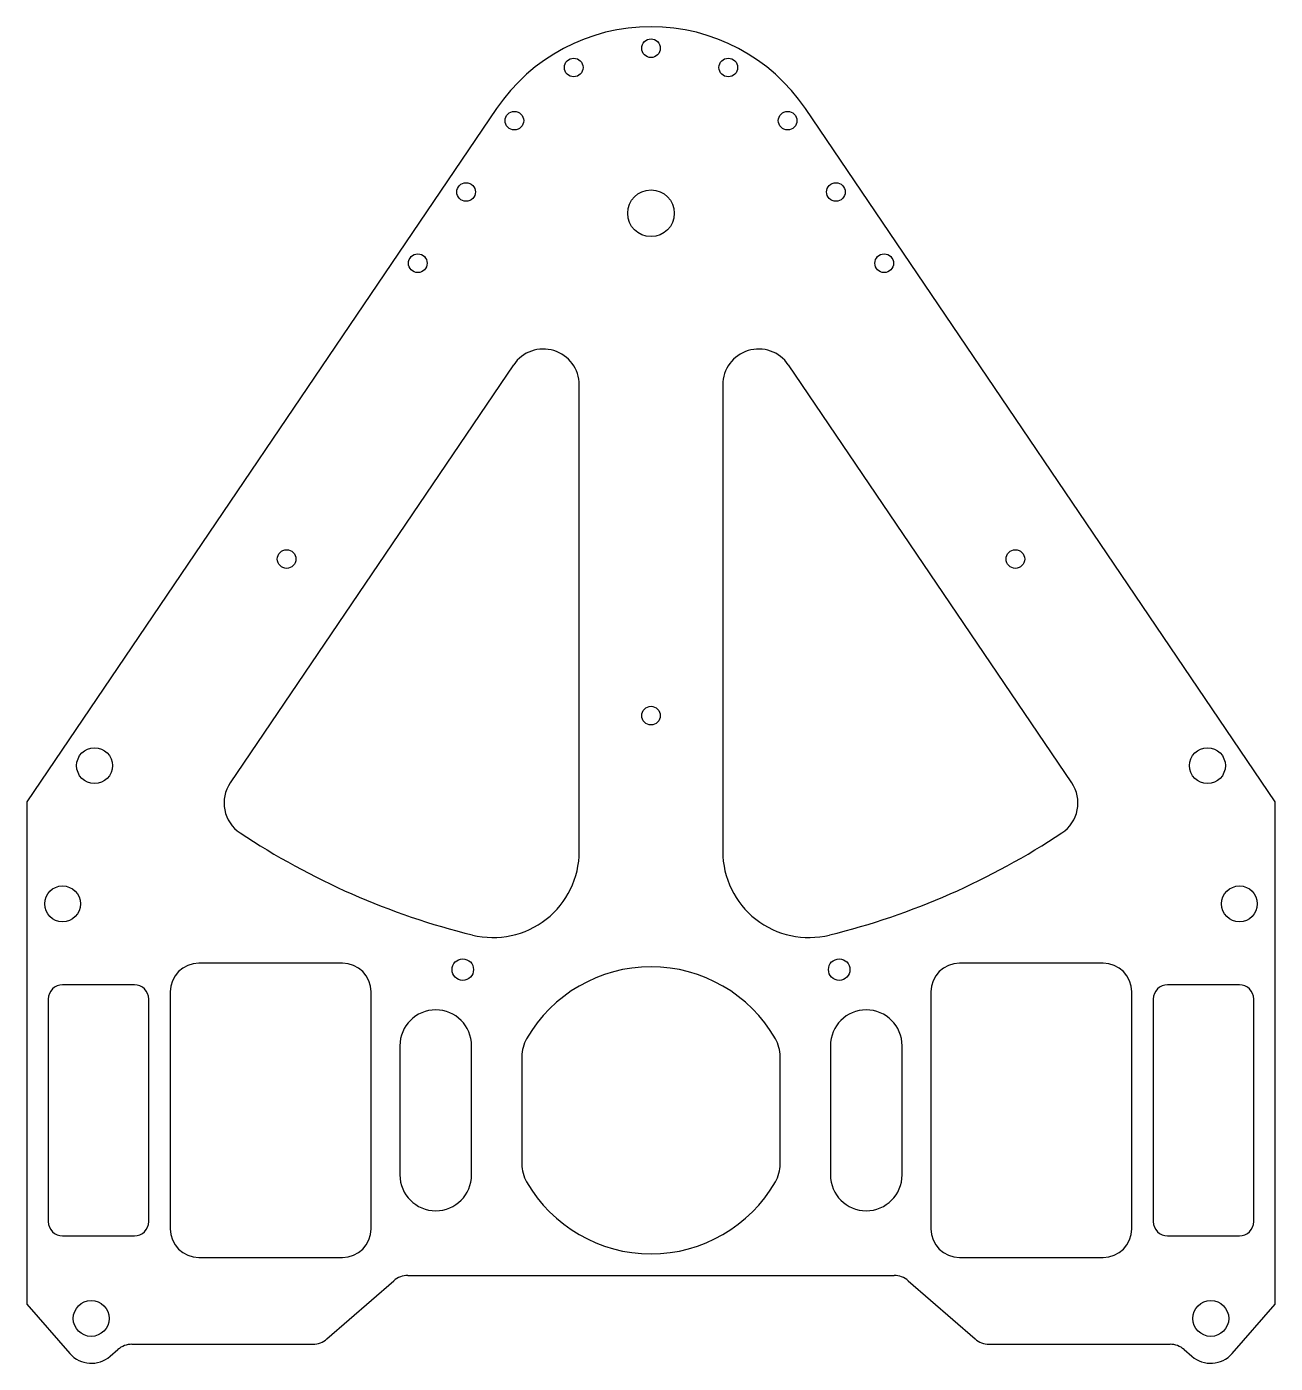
# Model space of a CAD drawing. Header units: millimetres. Extents: x -87 to 87, y -35 to 151.
import ezdxf

# ---------------------------------------------------------------- set-up
doc = ezdxf.new("R2010")
doc.units = ezdxf.units.MM

msp = doc.modelspace()

# ---------------------------------------------------------------- linework, layer by layer
at = {"color": 7, "linetype": 'Continuous', "lineweight": 25}
for p, q in [((-21.52, 139.59), (-87, 43)), ((87, 43), (21.52, 139.59)), ((-19.14, 103.9), (-58.64, 45.63)), ((58.64, 45.63), (19.14, 103.9)), ((-10, 36.08), (-10, 101.09)), ((10, 101.09), (10, 36.08)), ((-87, 43), (-87, -27)), ((87, -27), (87, 43)), ((-43, 20.5), (-63, 20.5)), ((63, 20.5), (43, 20.5)), ((-72, 17.5), (-82, 17.5)), ((82, 17.5), (72, 17.5)), ((-84, 15.5), (-84, -15.5)), ((-70, -15.5), (-70, 15.5)), ((-67, 16.5), (-67, -16.5)), ((-39, -16.5), (-39, 16.5)), ((39, 16.5), (39, -16.5)), ((67, -16.5), (67, 16.5)), ((70, 15.5), (70, -15.5)), ((84, -15.5), (84, 15.5)), ((-35, 9), (-35, -9)), ((-25, -9), (-25, 9)), ((-18, 7.48), (-18, -7.48)), ((18, -7.48), (18, 7.48)), ((25, 9), (25, -9)), ((35, -9), (35, 9)), ((-82, -17.5), (-72, -17.5)), ((72, -17.5), (82, -17.5)), ((-63, -20.5), (-43, -20.5)), ((43, -20.5), (63, -20.5)), ((-45.16, -31.86), (-35.85, -23.74)), ((-33.88, -23), (33.88, -23)), ((35.85, -23.74), (45.16, -31.86)), ((-87, -27), (-81, -33.88)), ((81, -33.88), (87, -27)), ((-75.36, -34.26), (-74.3, -33.34)), ((-72.33, -32.6), (-47.13, -32.6)), ((47.13, -32.6), (72.33, -32.6)), ((74.3, -33.34), (75.36, -34.26))]:
    msp.add_line(p, q, dxfattribs=at)
for centre, radius in [((0, 148), 1.3), ((-10.77, 145.32), 1.3), ((10.77, 145.32), 1.3), ((-19.04, 137.91), 1.3), ((19.04, 137.91), 1.3), ((-25.77, 127.97), 1.3), ((25.77, 127.97), 1.3), ((0, 125), 3.25), ((-32.5, 118.04), 1.3), ((32.5, 118.04), 1.3), ((-50.78, 76.82), 1.3), ((50.78, 76.82), 1.3), ((0, 55), 1.3), ((-77.55, 48.03), 2.5), ((77.55, 48.03), 2.5), ((-82, 28.77), 2.5), ((82, 28.77), 2.5), ((-26.23, 19.61), 1.5), ((26.23, 19.61), 1.5), ((-78.01, -29), 2.5), ((78.01, -29), 2.5)]:
    msp.add_circle(centre, radius, dxfattribs=at)
for centre, radius, start, end in [((0, 125), 26, 34.1338, 145.8662), ((-15, 101.09), 5, 0, 145.8662), ((15, 101.09), 5, 34.1338, 180), ((-54.5, 42.83), 5, 145.8662, 236.4473), ((54.5, 42.83), 5, 303.5527, 34.1338), ((0, 125), 103.6, 236.4473, 256.1032), ((0, 125), 103.6, 283.8968, 303.5527), ((-22, 36.08), 12, 256.1032, 0), ((22, 36.08), 12, 180, 283.8968), ((-63, 16.5), 4, 90, 180), ((-43, 16.5), 4, 0, 90), ((43, 16.5), 4, 90, 180), ((63, 16.5), 4, 0, 90), ((0, 0), 20, 29.9264, 150.0736), ((-82, 15.5), 2, 90, 180), ((-72, 15.5), 2, 0, 90), ((72, 15.5), 2, 90, 180), ((82, 15.5), 2, 0, 90), ((-30, 9), 5, 0, 180), ((30, 9), 5, 0, 180), ((-13, 7.48), 5, 150.0736, 180), ((13, 7.48), 5, 0, 29.9264), ((-30, -9), 5, 180, 0), ((-13, -7.48), 5, 180, 209.9264), ((13, -7.48), 5, 330.0736, 0), ((30, -9), 5, 180, 0), ((0, 0), 20, 209.9264, 330.0736), ((-82, -15.5), 2, 180, 270), ((-72, -15.5), 2, 270, 0), ((-63, -16.5), 4, 180, 270), ((-43, -16.5), 4, 270, 0), ((43, -16.5), 4, 180, 270), ((63, -16.5), 4, 270, 0), ((72, -15.5), 2, 180, 270), ((82, -15.5), 2, 270, 0), ((-33.88, -26), 3, 90, 131.103), ((33.88, -26), 3, 48.897, 90), ((-72.33, -35.6), 3, 90, 131.103), ((-47.13, -29.6), 3, 270, 311.103), ((47.13, -29.6), 3, 228.897, 270), ((72.33, -35.6), 3, 48.897, 90), ((-77.99, -31.25), 4, 221.103, 311.103), ((77.99, -31.25), 4, 228.897, 318.897)]:
    msp.add_arc(centre, radius, start, end, dxfattribs=at)

doc.saveas('drawing.dxf')
